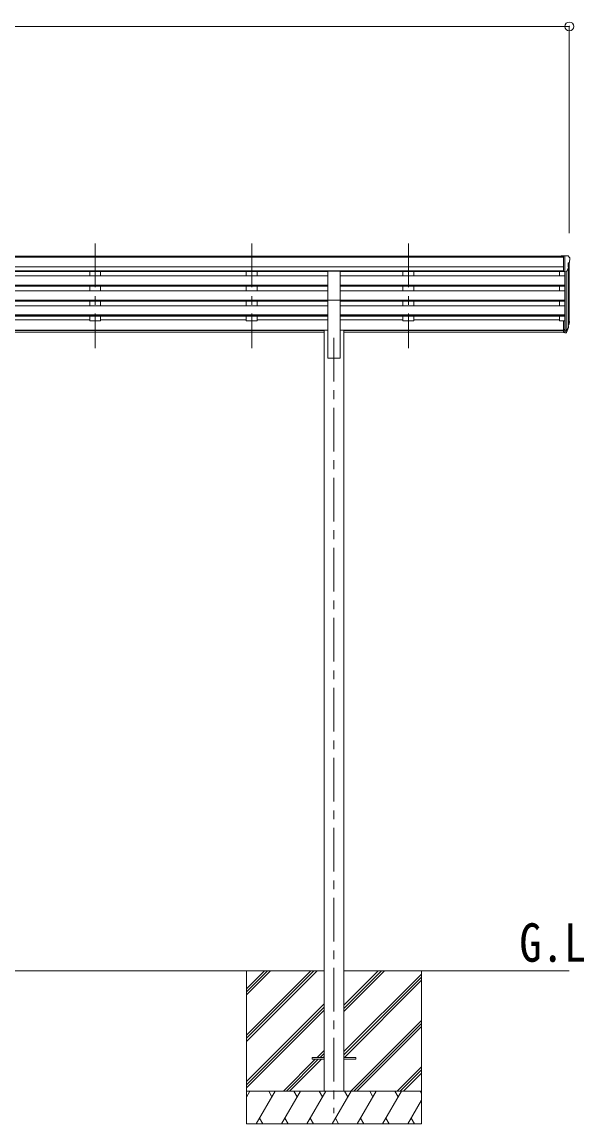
# Model space of a CAD drawing. Units: millimetres at full size, sheet at 1:40; details may follow other scales. Extents: x -11243 to 11243, y -7760 to 7760.
# Drawn here: x 4455 to 7024, y -4851 to 186 of the extents above; entities that cross this region are included whole.
import ezdxf
from ezdxf.enums import TextEntityAlignment as Align

# ---------------------------------------------------------------- set-up
doc = ezdxf.new("R2010")
doc.units = ezdxf.units.MM
doc.header["$LTSCALE"] = 40
doc.header["$PDMODE"] = 32
doc.header["$PDSIZE"] = 40
doc.linetypes.add('CHAIN1', pattern=[8, 5, -1, 1, -1])
for name, color, linetype, lineweight in [('0-0_0', 7, 'Continuous', 9), ('0-1_本体', 5, 'CHAIN1', 9), ('0-3_ELV2', 4, 'Continuous', 9), ('0-6_OTH_LINE', 6, 'Continuous', 9)]:
    doc.layers.add(name, color=color, linetype=linetype, lineweight=lineweight)
doc.layers.add('0-7_SHAPE', color=7, linetype='Continuous')
doc.styles.add('ＭＳ ゴシック', font='')
doc.styles.get('ＭＳ ゴシック').set_extended_font_data('MS Gothic')

msp = doc.modelspace()

# ---------------------------------------------------------------- linework, layer by layer
at = {"layer": '0-0_0'}
for p, q in [((3026.67, -4151.05), (5836.27, -4151.05)), ((5481.47, -4151.05), (5481.47, -4851.05)), ((5481.47, -4445.23), (5775.65, -4151.05)), ((5481.47, -4459.37), (5789.8, -4151.05)), ((5481.47, -4473.51), (5803.94, -4151.05)), ((5481.47, -4261.38), (5591.81, -4151.05)), ((5481.47, -4247.24), (5577.66, -4151.05)), ((5481.47, -4233.1), (5563.52, -4151.05)), ((5926.67, -4151.05), (6957.47, -4151.05)), ((5926.67, -4336.68), (6112.31, -4151.05)), ((5926.67, -4322.54), (6098.16, -4151.05)), ((5926.67, -4308.4), (6084.02, -4151.05)), ((5926.67, -4520.53), (6281.47, -4165.73)), ((5926.67, -4534.67), (6281.47, -4179.87)), ((6281.47, -4151.05), (6281.47, -4851.05)), ((5928.93, -4546.55), (6281.47, -4194.02)), ((5481.47, -4657.36), (5836.27, -4302.56)), ((5481.47, -4671.5), (5836.27, -4316.7)), ((5481.47, -4685.65), (5836.27, -4330.85)), ((5958.28, -4701.05), (6281.47, -4377.86)), ((5972.43, -4701.05), (6281.47, -4392)), ((5986.57, -4701.05), (6281.47, -4406.15)), ((5804.42, -4546.55), (5836.27, -4514.69)), ((5818.56, -4546.55), (5836.27, -4528.84)), ((5649.92, -4701.05), (5795.42, -4555.55)), ((5664.06, -4701.05), (5809.56, -4555.55)), ((5678.2, -4701.05), (5823.7, -4555.55)), ((5832.7, -4546.55), (5836.27, -4542.98)), ((6170.42, -4701.05), (6281.47, -4589.99)), ((6184.56, -4701.05), (6281.47, -4604.14)), ((6198.7, -4701.05), (6281.47, -4618.28)), ((6281.47, -4701.05), (5481.47, -4701.05)), ((5481.47, -4728.55), (5497.35, -4701.05)), ((5526.22, -4851.05), (5612.82, -4701.05)), ((5597.82, -4727.03), (5582.82, -4701.05)), ((5641.69, -4851.05), (5728.29, -4701.05)), ((5713.29, -4727.03), (5698.29, -4701.05)), ((5757.16, -4851.05), (5843.76, -4701.05)), ((5828.76, -4727.03), (5813.76, -4701.05)), ((5872.63, -4851.05), (5959.23, -4701.05)), ((5944.23, -4727.03), (5929.23, -4701.05)), ((5988.1, -4851.05), (6074.7, -4701.05)), ((6059.7, -4727.03), (6044.7, -4701.05)), ((6103.57, -4851.05), (6190.17, -4701.05)), ((6160.17, -4701.05), (6175.17, -4727.03)), ((6275.64, -4701.05), (6281.47, -4711.15)), ((6219.04, -4851.05), (6281.47, -4742.91)), ((5541.22, -4825.07), (5556.22, -4851.05)), ((5656.69, -4825.07), (5671.69, -4851.05)), ((5772.16, -4825.07), (5787.16, -4851.05)), ((5887.63, -4825.07), (5902.63, -4851.05)), ((6003.1, -4825.07), (6018.1, -4851.05)), ((6118.57, -4825.07), (6133.57, -4851.05)), ((6234.04, -4825.07), (6249.04, -4851.05)), ((5481.47, -4851.05), (6281.47, -4851.05))]:
    msp.add_line(p, q, dxfattribs=at)
at = {"layer": '0-1_本体'}
for p, q in [((4789.47, -826.65), (4789.47, -1304.17)), ((4789.47, -826.65), (4789.47, -1304.17)), ((5505.47, -826.65), (5505.47, -1304.17)), ((5505.47, -826.65), (5505.47, -1304.17)), ((6221.47, -826.65), (6221.47, -1304.17)), ((6221.47, -826.65), (6221.47, -1304.17)), ((5881.47, -1257.48), (5881.47, -4801.05))]:
    msp.add_line(p, q, dxfattribs=at)
at = {"layer": '0-3_ELV2'}
for p, q in [((6930.98, -884), (1931.97, -884)), ((6930.98, -889.21), (1931.97, -889.21)), ((6930.97, -882.39), (6920.97, -882.48)), ((6920.97, -884), (6920.97, -882.48)), ((6930.97, -954.38), (6930.97, -882.39)), ((6949.47, -882.39), (6930.97, -882.39)), ((6937.47, -955.38), (6937.47, -882.39)), ((6949.47, -882.39), (6951.81, -882.54)), ((6952.56, -882.96), (6956.63, -888.77)), ((6959.47, -891.77), (6959.47, -892.39)), ((6930.98, -932.75), (1931.97, -932.75)), ((6930.98, -950.6), (1931.97, -950.6)), ((5853.97, -953.85), (3008.97, -953.85)), ((4764.47, -953.85), (4764.47, -974.3)), ((4814.47, -953.85), (4814.47, -974.3)), ((5480.47, -953.85), (5480.47, -974.3)), ((5530.47, -953.85), (5530.47, -974.3)), ((5853.97, -1084.82), (5853.97, -953.02)), ((5853.97, -953.02), (5908.97, -953.02)), ((5908.97, -1084.82), (5908.97, -953.02)), ((6930.98, -953.94), (5908.97, -953.94)), ((6196.47, -953.85), (6196.47, -974.3)), ((6246.47, -953.85), (6246.47, -974.3)), ((6912.47, -953.85), (6912.47, -974.3)), ((6930.97, -954.38), (6937.47, -954.38)), ((6937.47, -955.38), (6942.68, -955.06)), ((6937.47, -955.38), (6937.47, -1179.77)), ((6943.47, -954.9), (6943.48, -1224.55)), ((6945.1, -953.57), (6954.1, -937.97)), ((6951.47, -916.91), (6951.47, -933.18)), ((6956.94, -913.58), (6951.62, -916.65)), ((6952.5, -940.74), (6952.5, -1206.12)), ((6957.47, -912.97), (6957.47, -1179.41)), ((5853.97, -974.3), (3008.97, -974.3)), ((5908.97, -974.3), (6937.47, -974.3)), ((5853.97, -1016.18), (3008.97, -1016.18)), ((5853.97, -1017.67), (3008.97, -1017.67)), ((5853.97, -1021.99), (3008.97, -1021.99)), ((5853.97, -1042.79), (3008.97, -1042.79)), ((4764.47, -1021.99), (4764.47, -1042.79)), ((4814.47, -1021.99), (4814.47, -1042.79)), ((5480.47, -1021.99), (5480.47, -1042.79)), ((5530.47, -1021.99), (5530.47, -1042.79)), ((5908.97, -1016.18), (6937.47, -1016.18)), ((5908.97, -1017.67), (6937.47, -1017.67)), ((5908.97, -1021.99), (6937.47, -1021.99)), ((5908.97, -1042.79), (6937.47, -1042.79)), ((6196.47, -1021.99), (6196.47, -1042.79)), ((6246.47, -1021.99), (6246.47, -1042.79)), ((6912.47, -1021.99), (6912.47, -1042.79)), ((5853.97, -1084.67), (3008.97, -1084.67)), ((5853.97, -1086.16), (3008.97, -1086.16)), ((5853.97, -1090.48), (3008.97, -1090.48)), ((4764.47, -1090.48), (4764.47, -1111.28)), ((4814.47, -1090.48), (4814.47, -1111.28)), ((5480.47, -1090.48), (5480.47, -1111.28)), ((5530.47, -1090.48), (5530.47, -1111.28)), ((5853.97, -1084.82), (5853.97, -1351.05)), ((5853.97, -1084.82), (5908.97, -1084.82)), ((5908.97, -1084.67), (6937.47, -1084.67)), ((5908.97, -1084.82), (5908.97, -1351.05)), ((5908.97, -1086.16), (6937.47, -1086.16)), ((5908.97, -1090.48), (6937.47, -1090.48)), ((6196.47, -1090.48), (6196.47, -1111.28)), ((6246.47, -1090.48), (6246.47, -1111.28)), ((6912.47, -1111.28), (6912.47, -1090.48)), ((5853.97, -1111.28), (3008.97, -1111.28)), ((5853.97, -1153.16), (3008.97, -1153.16)), ((5853.97, -1154.66), (3008.97, -1154.66)), ((5908.97, -1111.28), (6937.47, -1111.28)), ((5908.97, -1153.16), (6937.47, -1153.16)), ((5908.97, -1154.66), (6937.47, -1154.66)), ((5853.97, -1158.97), (3008.97, -1158.97)), ((4764.47, -1175.46), (4098.47, -1175.46)), ((4764.47, -1158.97), (4764.47, -1180.41)), ((4814.47, -1180.41), (4764.47, -1180.41)), ((4814.47, -1158.97), (4814.47, -1180.41)), ((5480.47, -1175.46), (4814.47, -1175.46)), ((5480.47, -1158.97), (5480.47, -1180.41)), ((5530.47, -1180.41), (5480.47, -1180.41)), ((5530.47, -1158.97), (5530.47, -1180.41)), ((5853.97, -1175.46), (5530.47, -1175.46)), ((5908.97, -1158.97), (6937.47, -1158.97)), ((5908.97, -1175.46), (6196.47, -1175.46)), ((6196.47, -1158.97), (6196.47, -1180.41)), ((6246.47, -1180.41), (6196.47, -1180.41)), ((6246.47, -1158.97), (6246.47, -1180.41)), ((6912.47, -1175.46), (6246.47, -1175.46)), ((6912.47, -1158.97), (6912.47, -1180.41)), ((6912.47, -1180.41), (6930.97, -1180.41)), ((6930.97, -1179.77), (6930.97, -1233.81)), ((6930.97, -1179.77), (6937.47, -1179.77)), ((6937.47, -1179.77), (6937.47, -1234.55)), ((6943.91, -1224.13), (6951.66, -1208.72)), ((6955.78, -1192.59), (6952.5, -1199.65)), ((6956.38, -1193.96), (6952.5, -1201.91)), ((6954.07, -1205.24), (6953.73, -1209.64)), ((5836.27, -1222.48), (3026.67, -1222.48)), ((5836.27, -1223.88), (3026.67, -1223.88)), ((5836.27, -1231.56), (3026.67, -1231.56)), ((5836.27, -1222.05), (5836.27, -4701.05)), ((5836.27, -1222.05), (5853.97, -1222.05)), ((5926.67, -1222.05), (5908.97, -1222.05)), ((5926.67, -1222.05), (5926.67, -4701.05)), ((5926.67, -1222.48), (6930.97, -1222.48)), ((5926.67, -1223.88), (6930.97, -1223.88)), ((6930.97, -1231.56), (5926.67, -1231.56)), ((6930.97, -1219.91), (6937.47, -1219.91)), ((6930.97, -1224.79), (6937.47, -1224.79)), ((6930.97, -1233.81), (6937.47, -1233.81)), ((6937.47, -1224.81), (6942.61, -1224.81)), ((6937.47, -1226.61), (6942.32, -1226.61)), ((6937.47, -1234.55), (6942.32, -1234.55)), ((6953.11, -1209.08), (6944.92, -1225.26)), ((6953.73, -1209.64), (6944.92, -1233.19)), ((5853.97, -1351.05), (5908.97, -1351.05)), ((5781.47, -4546.55), (5781.47, -4555.55)), ((5781.47, -4546.55), (5836.27, -4546.55)), ((5781.47, -4555.55), (5836.27, -4555.55)), ((5926.67, -4546.55), (5981.47, -4546.55)), ((5926.67, -4555.55), (5981.47, -4555.55)), ((5981.47, -4546.55), (5981.47, -4555.55))]:
    msp.add_line(p, q, dxfattribs=at)
for centre, radius, start, end in [((6951.75, -883.53), 1, 35, 86.5), ((6956.47, -891.77), 3, 0, 87), ((6757.47, -892.39), 202, 355.05096, 0), ((6942.5, -952.07), 3, 273.5, 330), ((6951.77, -916.91), 0.3, 120, 180), ((6951.77, -933.18), 0.3, 180, 265.2833), ((6951.5, -936.47), 3, 330, 85.2833), ((6952.57, -909.21), 6.18, 315.00103, 354.2965), ((6926.89, -1183.09), 30.41, 341.80266, 352.8448), ((6928.29, -1184.85), 29.53, 342.01856, 353.49194)]:
    msp.add_arc(centre, radius, start, end, dxfattribs=at)
for centre, major_axis, ratio, start_param, end_param in [((6867.56, -1185.18), (88.05, 0), 0.90356, 5.9828017, 6.0168888), ((6952.76, -1205.24), (-1.3, 0), 0.90356, 2.9359903, 4.9130961), ((6866.84, -1189.05), (89.07, 0), 0.90356, 6.0316505, 6.077583), ((6869.61, -1178.6), (-87.93, 4.42), 0.541684, 3.060334, 3.2172517), ((6868.82, -1185.28), (89.06, 1.43), 0.57596, 6.1985533, 6.3701348), ((6942.32, -1223.9), (3, 0), 0.90356, 4.712389, 5.7595865), ((6942.32, -1231.84), (-3, 0), 0.90356, 1.5707963, 2.6179939), ((6942.61, -1223.45), (1.5, 0), 0.90356, 4.712389, 5.7595865)]:
    msp.add_ellipse(centre, major_axis=major_axis, ratio=ratio, start_param=start_param, end_param=end_param, dxfattribs=at)
at = {"layer": '0-6_OTH_LINE'}
for p, q in [((1905.47, 166), (6957.48, 166)), ((6957.48, 166), (6957.48, -779.41))]:
    msp.add_line(p, q, dxfattribs=at)
msp.add_point((6957.48, 166), dxfattribs=at)

# ---------------------------------------------------------------- texts
at = {"layer": '0-7_SHAPE', "style": 'ＭＳ ゴシック', "width": 0.85}
msp.add_text('G.L', height=176, dxfattribs=at).set_placement((6728.95, -4162.35), align=Align.BOTTOM_LEFT)

doc.saveas('drawing.dxf')
